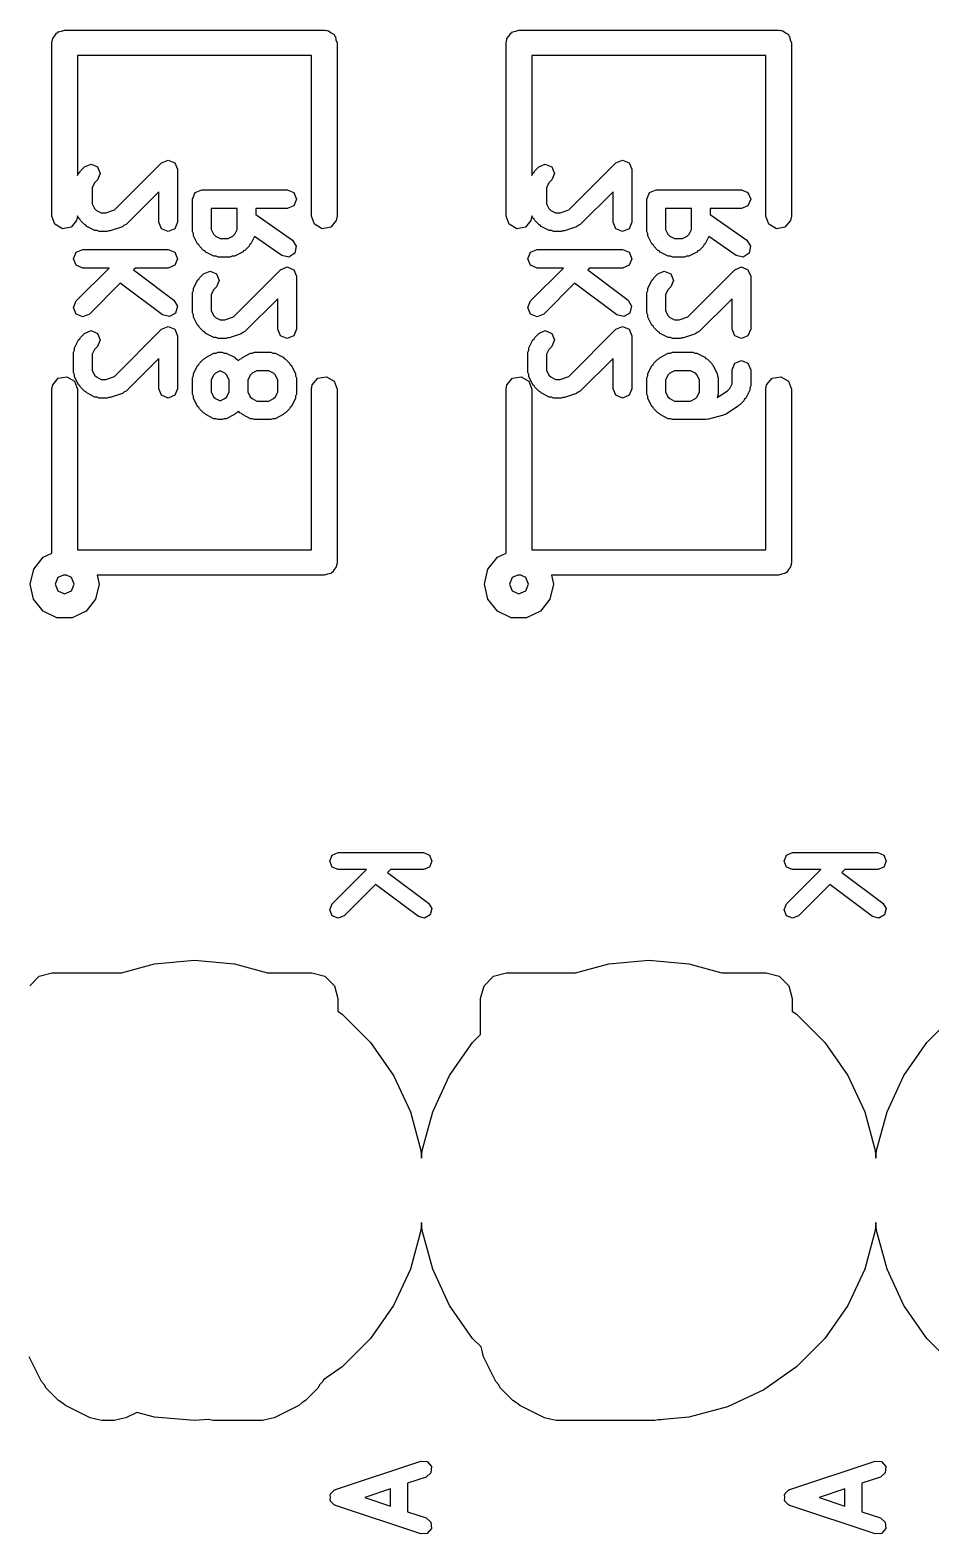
# Model space of a CAD drawing. Extents: x 0.17 to 3, y 0.09 to 2.28.
# Drawn here: x 1.742 to 1.9502, y 0.0957 to 0.443 of the extents above; entities that cross this region are included whole.
import ezdxf

# ---------------------------------------------------------------- set-up
doc = ezdxf.new("R2010")
doc.units = 0
doc.header["$MEASUREMENT"] = 0
doc.layers.add('BLACK', color=7, linetype='CONTINUOUS')

msp = doc.modelspace()

# ---------------------------------------------------------------- linework, layer by layer
at = {"layer": 'BLACK', "linetype": 'CONTINUOUS'}
for p, q in [((1.74723, 0.44101), (1.74772, 0.441598)), ((1.74772, 0.441598), (1.7481, 0.442262)), ((1.7481, 0.442262), (1.74835, 0.442353)), ((1.74835, 0.442353), (1.74852, 0.442557)), ((1.74852, 0.442557), (1.74928, 0.44269)), ((1.74928, 0.44269), (1.75, 0.442953)), ((1.75, 0.442953), (1.81, 0.442953)), ((1.81, 0.442953), (1.81038, 0.442885)), ((1.81038, 0.442885), (1.81051, 0.442908)), ((1.81051, 0.442908), (1.81063, 0.442842)), ((1.81063, 0.442842), (1.81101, 0.442775)), ((1.81101, 0.442775), (1.8116, 0.442282)), ((1.8116, 0.442282), (1.81226, 0.441898)), ((1.81226, 0.441898), (1.81235, 0.441648)), ((1.81235, 0.441648), (1.81256, 0.441476)), ((1.81256, 0.441476), (1.81269, 0.440721)), ((1.85223, 0.44101), (1.85272, 0.441598)), ((1.85272, 0.441598), (1.8531, 0.442262)), ((1.8531, 0.442262), (1.85335, 0.442353)), ((1.85335, 0.442353), (1.85352, 0.442557)), ((1.85352, 0.442557), (1.85428, 0.44269)), ((1.85428, 0.44269), (1.855, 0.442953)), ((1.855, 0.442953), (1.915, 0.442953)), ((1.915, 0.442953), (1.91538, 0.442885)), ((1.91538, 0.442885), (1.91551, 0.442908)), ((1.91551, 0.442908), (1.91563, 0.442842)), ((1.91563, 0.442842), (1.91601, 0.442775)), ((1.91601, 0.442775), (1.9166, 0.442282)), ((1.9166, 0.442282), (1.91726, 0.441898)), ((1.91726, 0.441898), (1.91735, 0.441648)), ((1.91735, 0.441648), (1.91756, 0.441476)), ((1.91756, 0.441476), (1.91769, 0.440721)), ((1.74705, 0.44), (1.74711, 0.440384)), ((1.74705, 0.4), (1.74705, 0.44)), ((1.74709, 0.440513), (1.74716, 0.440626)), ((1.74711, 0.440384), (1.74709, 0.440513)), ((1.74716, 0.440626), (1.74723, 0.44101)), ((1.81269, 0.440721), (1.81295, 0.44)), ((1.81295, 0.44), (1.81295, 0.4)), ((1.85205, 0.44), (1.85211, 0.440384)), ((1.85205, 0.4), (1.85205, 0.44)), ((1.85209, 0.440513), (1.85216, 0.440626)), ((1.85211, 0.440384), (1.85209, 0.440513)), ((1.85216, 0.440626), (1.85223, 0.44101)), ((1.91769, 0.440721), (1.91795, 0.44)), ((1.91795, 0.44), (1.91795, 0.4)), ((1.80705, 0.437047), (1.75295, 0.437047)), ((1.75295, 0.437047), (1.75295, 0.409335)), ((1.80705, 0.4), (1.80705, 0.437047)), ((1.91205, 0.437047), (1.85795, 0.437047)), ((1.85795, 0.437047), (1.85795, 0.409335)), ((1.91205, 0.4), (1.91205, 0.437047)), ((1.75295, 0.409335), (1.75323, 0.409883)), ((1.75323, 0.409883), (1.75349, 0.410115)), ((1.75349, 0.410115), (1.75363, 0.410442)), ((1.75363, 0.410442), (1.75457, 0.41138)), ((1.75457, 0.41138), (1.75609, 0.412009)), ((1.75609, 0.412009), (1.75761, 0.41138)), ((1.75761, 0.41138), (1.75824, 0.409859)), ((1.75824, 0.409859), (1.75761, 0.408339)), ((1.76149, 0.40142), (1.77239, 0.412318)), ((1.77239, 0.412318), (1.77391, 0.412948)), ((1.77391, 0.412948), (1.77543, 0.412318)), ((1.77543, 0.412318), (1.77606, 0.410798)), ((1.77606, 0.410798), (1.77606, 0.398602)), ((1.85795, 0.409335), (1.85823, 0.409883)), ((1.85823, 0.409883), (1.85849, 0.410115)), ((1.85849, 0.410115), (1.85863, 0.410442)), ((1.85863, 0.410442), (1.85957, 0.41138)), ((1.85957, 0.41138), (1.86109, 0.412009)), ((1.86109, 0.412009), (1.86261, 0.41138)), ((1.86261, 0.41138), (1.86324, 0.409859)), ((1.86324, 0.409859), (1.86261, 0.408339)), ((1.86649, 0.40142), (1.87739, 0.412318)), ((1.87739, 0.412318), (1.87891, 0.412948)), ((1.87891, 0.412948), (1.88043, 0.412318)), ((1.88043, 0.412318), (1.88106, 0.410798)), ((1.88106, 0.410798), (1.88106, 0.398602)), ((1.75692, 0.407648), (1.75636, 0.406538)), ((1.75636, 0.406538), (1.75636, 0.402862)), ((1.75761, 0.408339), (1.75692, 0.407648)), ((1.86192, 0.407648), (1.86136, 0.406538)), ((1.86136, 0.406538), (1.86136, 0.402862)), ((1.86261, 0.408339), (1.86192, 0.407648)), ((1.75636, 0.402862), (1.75692, 0.401752)), ((1.77176, 0.405607), (1.76418, 0.39802)), ((1.77176, 0.398602), (1.77176, 0.405607)), ((1.77956, 0.403921), (1.78019, 0.405442)), ((1.77956, 0.396417), (1.77956, 0.403921)), ((1.78019, 0.405442), (1.78171, 0.406071)), ((1.78171, 0.406071), (1.80141, 0.406071)), ((1.80141, 0.406071), (1.80293, 0.405442)), ((1.80293, 0.405442), (1.80356, 0.403921)), ((1.80356, 0.403921), (1.80293, 0.402401)), ((1.86136, 0.402862), (1.86192, 0.401752)), ((1.87676, 0.405607), (1.86918, 0.39802)), ((1.87676, 0.398602), (1.87676, 0.405607)), ((1.88456, 0.403921), (1.88519, 0.405442)), ((1.88456, 0.396417), (1.88456, 0.403921)), ((1.88519, 0.405442), (1.88671, 0.406071)), ((1.88671, 0.406071), (1.90641, 0.406071)), ((1.90641, 0.406071), (1.90793, 0.405442)), ((1.90793, 0.405442), (1.90856, 0.403921)), ((1.90856, 0.403921), (1.90793, 0.402401)), ((1.74774, 0.398102), (1.74705, 0.4)), ((1.75295, 0.4), (1.75277, 0.39899)), ((1.75323, 0.399517), (1.75295, 0.400065)), ((1.75295, 0.400065), (1.75295, 0.4)), ((1.75349, 0.399285), (1.75323, 0.399517)), ((1.75692, 0.401752), (1.75736, 0.401307)), ((1.75736, 0.401307), (1.75847, 0.400752)), ((1.75847, 0.400752), (1.75949, 0.400752)), ((1.75949, 0.400752), (1.76149, 0.40142)), ((1.78386, 0.401771), (1.78386, 0.396924)), ((1.78988, 0.401771), (1.78386, 0.401771)), ((1.78988, 0.396924), (1.78988, 0.401771)), ((1.80141, 0.401771), (1.79418, 0.401771)), ((1.79418, 0.401771), (1.79418, 0.40035)), ((1.79418, 0.40035), (1.80264, 0.394426)), ((1.80293, 0.402401), (1.80141, 0.401771)), ((1.80774, 0.398102), (1.80705, 0.4)), ((1.81295, 0.4), (1.81277, 0.39899)), ((1.85274, 0.398102), (1.85205, 0.4)), ((1.85795, 0.4), (1.85777, 0.39899)), ((1.85823, 0.399517), (1.85795, 0.400065)), ((1.85795, 0.400065), (1.85795, 0.4)), ((1.85849, 0.399285), (1.85823, 0.399517)), ((1.86192, 0.401752), (1.86236, 0.401307)), ((1.86236, 0.401307), (1.86347, 0.400752)), ((1.86347, 0.400752), (1.86449, 0.400752)), ((1.86449, 0.400752), (1.86649, 0.40142)), ((1.88886, 0.401771), (1.88886, 0.396924)), ((1.89488, 0.401771), (1.88886, 0.401771)), ((1.89488, 0.396924), (1.89488, 0.401771)), ((1.90641, 0.401771), (1.89918, 0.401771)), ((1.89918, 0.401771), (1.89918, 0.40035)), ((1.89918, 0.40035), (1.90764, 0.394426)), ((1.90793, 0.402401), (1.90641, 0.401771)), ((1.91274, 0.398102), (1.91205, 0.4)), ((1.91795, 0.4), (1.91777, 0.39899)), ((1.74949, 0.397092), (1.74774, 0.398102)), ((1.75148, 0.397443), (1.74949, 0.397092)), ((1.75277, 0.39899), (1.75148, 0.397443)), ((1.75363, 0.398958), (1.75349, 0.399285)), ((1.75457, 0.39802), (1.75363, 0.398958)), ((1.75489, 0.397885), (1.75457, 0.39802)), ((1.75513, 0.397617), (1.75489, 0.397885)), ((1.757, 0.396679), (1.75513, 0.397617)), ((1.7575, 0.396644), (1.757, 0.396679)), ((1.75796, 0.396452), (1.7575, 0.396644)), ((1.75984, 0.396452), (1.75796, 0.396452)), ((1.76017, 0.396588), (1.75984, 0.396452)), ((1.76052, 0.396563), (1.76017, 0.396588)), ((1.76333, 0.397501), (1.76052, 0.396563)), ((1.76371, 0.397829), (1.76333, 0.397501)), ((1.76418, 0.39802), (1.76371, 0.397829)), ((1.77239, 0.397082), (1.77176, 0.398602)), ((1.77391, 0.396452), (1.77239, 0.397082)), ((1.77543, 0.397082), (1.77391, 0.396452)), ((1.77606, 0.398602), (1.77543, 0.397082)), ((1.77975, 0.395954), (1.77956, 0.396417)), ((1.77979, 0.395455), (1.77975, 0.395954)), ((1.78386, 0.396924), (1.78442, 0.395814)), ((1.78933, 0.395814), (1.78988, 0.396924)), ((1.80949, 0.397092), (1.80774, 0.398102)), ((1.81148, 0.397443), (1.80949, 0.397092)), ((1.81277, 0.39899), (1.81148, 0.397443)), ((1.85449, 0.397092), (1.85274, 0.398102)), ((1.85648, 0.397443), (1.85449, 0.397092)), ((1.85777, 0.39899), (1.85648, 0.397443)), ((1.85863, 0.398958), (1.85849, 0.399285)), ((1.85957, 0.39802), (1.85863, 0.398958)), ((1.85989, 0.397885), (1.85957, 0.39802)), ((1.86013, 0.397617), (1.85989, 0.397885)), ((1.862, 0.396679), (1.86013, 0.397617)), ((1.8625, 0.396644), (1.862, 0.396679)), ((1.86296, 0.396452), (1.8625, 0.396644)), ((1.86484, 0.396452), (1.86296, 0.396452)), ((1.86517, 0.396588), (1.86484, 0.396452)), ((1.86552, 0.396563), (1.86517, 0.396588)), ((1.86833, 0.397501), (1.86552, 0.396563)), ((1.86871, 0.397829), (1.86833, 0.397501)), ((1.86918, 0.39802), (1.86871, 0.397829)), ((1.87739, 0.397082), (1.87676, 0.398602)), ((1.87891, 0.396452), (1.87739, 0.397082)), ((1.88043, 0.397082), (1.87891, 0.396452)), ((1.88106, 0.398602), (1.88043, 0.397082)), ((1.88475, 0.395954), (1.88456, 0.396417)), ((1.88479, 0.395455), (1.88475, 0.395954)), ((1.88886, 0.396924), (1.88942, 0.395814)), ((1.89433, 0.395814), (1.89488, 0.396924)), ((1.91449, 0.397092), (1.91274, 0.398102)), ((1.91648, 0.397443), (1.91449, 0.397092)), ((1.91777, 0.39899), (1.91648, 0.397443)), ((1.78073, 0.393579), (1.77979, 0.395455)), ((1.78099, 0.393347), (1.78073, 0.393579)), ((1.78113, 0.39302), (1.78099, 0.393347)), ((1.78207, 0.392082), (1.78113, 0.39302)), ((1.78442, 0.395814), (1.78486, 0.395369)), ((1.78486, 0.395369), (1.78597, 0.394814)), ((1.78597, 0.394814), (1.78777, 0.394814)), ((1.78777, 0.394814), (1.78888, 0.395369)), ((1.78888, 0.395369), (1.78933, 0.395814)), ((1.79261, 0.39302), (1.79167, 0.392082)), ((1.79275, 0.393347), (1.79261, 0.39302)), ((1.79302, 0.393579), (1.79275, 0.393347)), ((1.79388, 0.395311), (1.79302, 0.393579)), ((1.80018, 0.390903), (1.79388, 0.395311)), ((1.80264, 0.394426), (1.80353, 0.393038)), ((1.80353, 0.393038), (1.80317, 0.391431)), ((1.88573, 0.393579), (1.88479, 0.395455)), ((1.88599, 0.393347), (1.88573, 0.393579)), ((1.88613, 0.39302), (1.88599, 0.393347)), ((1.88707, 0.392082), (1.88613, 0.39302)), ((1.88942, 0.395814), (1.88986, 0.395369)), ((1.88986, 0.395369), (1.89097, 0.394814)), ((1.89097, 0.394814), (1.89277, 0.394814)), ((1.89277, 0.394814), (1.89388, 0.395369)), ((1.89388, 0.395369), (1.89433, 0.395814)), ((1.89761, 0.39302), (1.89667, 0.392082)), ((1.89775, 0.393347), (1.89761, 0.39302)), ((1.89802, 0.393579), (1.89775, 0.393347)), ((1.89888, 0.395311), (1.89802, 0.393579)), ((1.90518, 0.390903), (1.89888, 0.395311)), ((1.90764, 0.394426), (1.90853, 0.393038)), ((1.90853, 0.393038), (1.90817, 0.391431)), ((1.75206, 0.390159), (1.75269, 0.39168)), ((1.75269, 0.388639), (1.75206, 0.390159)), ((1.75269, 0.39168), (1.75421, 0.392309)), ((1.75421, 0.392309), (1.77391, 0.392309)), ((1.77391, 0.392309), (1.77543, 0.39168)), ((1.77543, 0.39168), (1.77606, 0.390159)), ((1.77606, 0.390159), (1.77543, 0.388639)), ((1.78239, 0.391947), (1.78207, 0.392082)), ((1.78263, 0.391679), (1.78239, 0.391947)), ((1.7845, 0.390741), (1.78263, 0.391679)), ((1.785, 0.390706), (1.7845, 0.390741)), ((1.78546, 0.390514), (1.785, 0.390706)), ((1.78828, 0.390514), (1.78546, 0.390514)), ((1.78874, 0.390706), (1.78828, 0.390514)), ((1.78924, 0.390741), (1.78874, 0.390706)), ((1.79112, 0.391679), (1.78924, 0.390741)), ((1.79135, 0.391947), (1.79112, 0.391679)), ((1.79167, 0.392082), (1.79135, 0.391947)), ((1.80179, 0.390547), (1.80018, 0.390903)), ((1.80317, 0.391431), (1.80179, 0.390547)), ((1.85706, 0.390159), (1.85769, 0.39168)), ((1.85769, 0.388639), (1.85706, 0.390159)), ((1.85769, 0.39168), (1.85921, 0.392309)), ((1.85921, 0.392309), (1.87891, 0.392309)), ((1.87891, 0.392309), (1.88043, 0.39168)), ((1.88043, 0.39168), (1.88106, 0.390159)), ((1.88106, 0.390159), (1.88043, 0.388639)), ((1.88739, 0.391947), (1.88707, 0.392082)), ((1.88763, 0.391679), (1.88739, 0.391947)), ((1.8895, 0.390741), (1.88763, 0.391679)), ((1.89, 0.390706), (1.8895, 0.390741)), ((1.89046, 0.390514), (1.89, 0.390706)), ((1.89328, 0.390514), (1.89046, 0.390514)), ((1.89374, 0.390706), (1.89328, 0.390514)), ((1.89424, 0.390741), (1.89374, 0.390706)), ((1.89612, 0.391679), (1.89424, 0.390741)), ((1.89635, 0.391947), (1.89612, 0.391679)), ((1.89667, 0.392082), (1.89635, 0.391947)), ((1.90679, 0.390547), (1.90518, 0.390903)), ((1.90817, 0.391431), (1.90679, 0.390547)), ((1.75421, 0.388009), (1.75269, 0.388639)), ((1.75269, 0.380423), (1.76028, 0.388009)), ((1.76028, 0.388009), (1.75421, 0.388009)), ((1.76636, 0.388009), (1.76593, 0.387578)), ((1.76593, 0.387578), (1.7752, 0.380622)), ((1.77391, 0.388009), (1.76636, 0.388009)), ((1.77543, 0.388639), (1.77391, 0.388009)), ((1.78099, 0.385415), (1.78113, 0.385742)), ((1.78113, 0.385742), (1.78207, 0.38668)), ((1.78207, 0.38668), (1.78359, 0.387309)), ((1.78359, 0.387309), (1.78511, 0.38668)), ((1.78511, 0.38668), (1.78574, 0.385159)), ((1.78899, 0.37672), (1.79989, 0.387618)), ((1.79989, 0.387618), (1.80141, 0.388248)), ((1.80141, 0.388248), (1.80293, 0.387618)), ((1.80293, 0.387618), (1.80356, 0.386098)), ((1.80356, 0.386098), (1.80356, 0.373902)), ((1.85921, 0.388009), (1.85769, 0.388639)), ((1.85769, 0.380423), (1.86528, 0.388009)), ((1.86528, 0.388009), (1.85921, 0.388009)), ((1.87136, 0.388009), (1.87093, 0.387578)), ((1.87093, 0.387578), (1.8802, 0.380622)), ((1.87891, 0.388009), (1.87136, 0.388009)), ((1.88043, 0.388639), (1.87891, 0.388009)), ((1.88599, 0.385415), (1.88613, 0.385742)), ((1.88613, 0.385742), (1.88707, 0.38668)), ((1.88707, 0.38668), (1.88859, 0.387309)), ((1.88859, 0.387309), (1.89011, 0.38668)), ((1.89011, 0.38668), (1.89074, 0.385159)), ((1.89399, 0.37672), (1.90489, 0.387618)), ((1.90489, 0.387618), (1.90641, 0.388248)), ((1.90641, 0.388248), (1.90793, 0.387618)), ((1.90793, 0.387618), (1.90856, 0.386098)), ((1.90856, 0.386098), (1.90856, 0.373902)), ((1.76286, 0.384506), (1.75573, 0.377382)), ((1.77262, 0.377182), (1.76286, 0.384506)), ((1.77956, 0.382345), (1.77975, 0.382808)), ((1.77956, 0.377655), (1.77956, 0.382345)), ((1.77975, 0.382808), (1.77979, 0.383307)), ((1.77979, 0.383307), (1.78073, 0.385183)), ((1.78073, 0.385183), (1.78099, 0.385415)), ((1.78442, 0.382948), (1.78386, 0.381838)), ((1.78511, 0.383639), (1.78442, 0.382948)), ((1.78574, 0.385159), (1.78511, 0.383639)), ((1.86786, 0.384506), (1.86073, 0.377382)), ((1.87762, 0.377182), (1.86786, 0.384506)), ((1.88456, 0.382345), (1.88475, 0.382808)), ((1.88456, 0.377655), (1.88456, 0.382345)), ((1.88475, 0.382808), (1.88479, 0.383307)), ((1.88479, 0.383307), (1.88573, 0.385183)), ((1.88573, 0.385183), (1.88599, 0.385415)), ((1.88942, 0.382948), (1.88886, 0.381838)), ((1.89011, 0.383639), (1.88942, 0.382948)), ((1.89074, 0.385159), (1.89011, 0.383639)), ((1.75206, 0.378902), (1.75269, 0.380423)), ((1.75269, 0.377382), (1.75206, 0.378902)), ((1.7752, 0.380622), (1.77604, 0.379206)), ((1.77604, 0.379206), (1.77563, 0.377612)), ((1.78386, 0.381838), (1.78386, 0.378162)), ((1.79926, 0.380907), (1.79167, 0.37332)), ((1.79926, 0.373902), (1.79926, 0.380907)), ((1.85706, 0.378902), (1.85769, 0.380423)), ((1.85769, 0.377382), (1.85706, 0.378902)), ((1.8802, 0.380622), (1.88104, 0.379206)), ((1.88104, 0.379206), (1.88063, 0.377612)), ((1.88886, 0.381838), (1.88886, 0.378162)), ((1.90426, 0.380907), (1.89667, 0.37332)), ((1.90426, 0.373902), (1.90426, 0.380907)), ((1.75421, 0.376752), (1.75269, 0.377382)), ((1.75573, 0.377382), (1.75421, 0.376752)), ((1.77422, 0.376774), (1.77262, 0.377182)), ((1.77563, 0.377612), (1.77422, 0.376774)), ((1.77975, 0.377192), (1.77956, 0.377655)), ((1.77979, 0.376693), (1.77975, 0.377192)), ((1.78073, 0.374817), (1.77979, 0.376693)), ((1.78386, 0.378162), (1.78442, 0.377052)), ((1.78442, 0.377052), (1.78486, 0.376607)), ((1.78486, 0.376607), (1.78597, 0.376052)), ((1.78597, 0.376052), (1.78699, 0.376052)), ((1.78699, 0.376052), (1.78899, 0.37672)), ((1.85921, 0.376752), (1.85769, 0.377382)), ((1.86073, 0.377382), (1.85921, 0.376752)), ((1.87922, 0.376774), (1.87762, 0.377182)), ((1.88063, 0.377612), (1.87922, 0.376774)), ((1.88475, 0.377192), (1.88456, 0.377655)), ((1.88479, 0.376693), (1.88475, 0.377192)), ((1.88573, 0.374817), (1.88479, 0.376693)), ((1.88886, 0.378162), (1.88942, 0.377052)), ((1.88942, 0.377052), (1.88986, 0.376607)), ((1.88986, 0.376607), (1.89097, 0.376052)), ((1.89097, 0.376052), (1.89199, 0.376052)), ((1.89199, 0.376052), (1.89399, 0.37672)), ((1.75323, 0.371421), (1.75349, 0.371653)), ((1.75349, 0.371653), (1.75363, 0.37198)), ((1.75363, 0.37198), (1.75457, 0.372918)), ((1.75457, 0.372918), (1.75609, 0.373548)), ((1.75609, 0.373548), (1.75761, 0.372918)), ((1.75761, 0.372918), (1.75824, 0.371398)), ((1.76149, 0.362958), (1.77239, 0.373856)), ((1.77239, 0.373856), (1.77391, 0.374486)), ((1.77391, 0.374486), (1.77543, 0.373856)), ((1.77543, 0.373856), (1.77606, 0.372336)), ((1.77606, 0.372336), (1.77606, 0.36014)), ((1.78099, 0.374585), (1.78073, 0.374817)), ((1.78113, 0.374258), (1.78099, 0.374585)), ((1.78207, 0.37332), (1.78113, 0.374258)), ((1.78239, 0.373185), (1.78207, 0.37332)), ((1.78263, 0.372917), (1.78239, 0.373185)), ((1.7845, 0.371979), (1.78263, 0.372917)), ((1.785, 0.371944), (1.7845, 0.371979)), ((1.78546, 0.371752), (1.785, 0.371944)), ((1.78734, 0.371752), (1.78546, 0.371752)), ((1.78767, 0.371888), (1.78734, 0.371752)), ((1.78802, 0.371863), (1.78767, 0.371888)), ((1.79083, 0.372801), (1.78802, 0.371863)), ((1.79121, 0.373129), (1.79083, 0.372801)), ((1.79167, 0.37332), (1.79121, 0.373129)), ((1.79989, 0.372382), (1.79926, 0.373902)), ((1.80141, 0.371752), (1.79989, 0.372382)), ((1.80293, 0.372382), (1.80141, 0.371752)), ((1.80356, 0.373902), (1.80293, 0.372382)), ((1.85823, 0.371421), (1.85849, 0.371653)), ((1.85849, 0.371653), (1.85863, 0.37198)), ((1.85863, 0.37198), (1.85957, 0.372918)), ((1.85957, 0.372918), (1.86109, 0.373548)), ((1.86109, 0.373548), (1.86261, 0.372918)), ((1.86261, 0.372918), (1.86324, 0.371398)), ((1.86649, 0.362958), (1.87739, 0.373856)), ((1.87739, 0.373856), (1.87891, 0.374486)), ((1.87891, 0.374486), (1.88043, 0.373856)), ((1.88043, 0.373856), (1.88106, 0.372336)), ((1.88106, 0.372336), (1.88106, 0.36014)), ((1.88599, 0.374585), (1.88573, 0.374817)), ((1.88613, 0.374258), (1.88599, 0.374585)), ((1.88707, 0.37332), (1.88613, 0.374258)), ((1.88739, 0.373185), (1.88707, 0.37332)), ((1.88763, 0.372917), (1.88739, 0.373185)), ((1.8895, 0.371979), (1.88763, 0.372917)), ((1.89, 0.371944), (1.8895, 0.371979)), ((1.89046, 0.371752), (1.89, 0.371944)), ((1.89234, 0.371752), (1.89046, 0.371752)), ((1.89267, 0.371888), (1.89234, 0.371752)), ((1.89302, 0.371863), (1.89267, 0.371888)), ((1.89583, 0.372801), (1.89302, 0.371863)), ((1.89621, 0.373129), (1.89583, 0.372801)), ((1.89667, 0.37332), (1.89621, 0.373129)), ((1.90489, 0.372382), (1.90426, 0.373902)), ((1.90641, 0.371752), (1.90489, 0.372382)), ((1.90793, 0.372382), (1.90641, 0.371752)), ((1.90856, 0.373902), (1.90793, 0.372382)), ((1.75206, 0.368583), (1.75225, 0.369046)), ((1.75206, 0.363893), (1.75206, 0.368583)), ((1.75225, 0.369046), (1.75229, 0.369545)), ((1.75229, 0.369545), (1.75323, 0.371421)), ((1.75692, 0.369186), (1.75636, 0.368076)), ((1.75761, 0.369877), (1.75692, 0.369186)), ((1.75824, 0.371398), (1.75761, 0.369877)), ((1.78263, 0.367382), (1.7845, 0.368321)), ((1.7845, 0.368321), (1.785, 0.368356)), ((1.785, 0.368356), (1.78546, 0.368548)), ((1.78546, 0.368548), (1.7864, 0.368548)), ((1.7864, 0.368548), (1.78686, 0.368356)), ((1.78686, 0.368356), (1.78736, 0.368321)), ((1.78736, 0.368321), (1.78924, 0.367383)), ((1.79107, 0.367382), (1.79295, 0.368321)), ((1.79295, 0.368321), (1.79344, 0.368356)), ((1.79344, 0.368356), (1.79391, 0.368548)), ((1.79391, 0.368548), (1.79766, 0.368548)), ((1.79766, 0.368548), (1.79812, 0.368356)), ((1.79812, 0.368356), (1.79862, 0.368321)), ((1.79862, 0.368321), (1.8005, 0.367383)), ((1.85706, 0.368583), (1.85725, 0.369046)), ((1.85706, 0.363893), (1.85706, 0.368583)), ((1.85725, 0.369046), (1.85729, 0.369545)), ((1.85729, 0.369545), (1.85823, 0.371421)), ((1.86192, 0.369186), (1.86136, 0.368076)), ((1.86261, 0.369877), (1.86192, 0.369186)), ((1.86324, 0.371398), (1.86261, 0.369877)), ((1.88763, 0.367382), (1.8895, 0.368321)), ((1.8895, 0.368321), (1.89, 0.368356)), ((1.89, 0.368356), (1.89046, 0.368548)), ((1.89046, 0.368548), (1.89515, 0.368548)), ((1.89515, 0.368548), (1.89562, 0.368356)), ((1.89562, 0.368356), (1.89612, 0.368321)), ((1.89612, 0.368321), (1.89799, 0.367383)), ((1.75636, 0.368076), (1.75636, 0.3644)), ((1.77176, 0.367145), (1.76418, 0.359558)), ((1.77176, 0.36014), (1.77176, 0.367145)), ((1.77979, 0.363607), (1.78073, 0.365483)), ((1.78073, 0.365483), (1.78099, 0.365715)), ((1.78099, 0.365715), (1.78113, 0.366042)), ((1.78113, 0.366042), (1.78207, 0.36698)), ((1.78207, 0.36698), (1.78239, 0.367115)), ((1.78239, 0.367115), (1.78263, 0.367382)), ((1.78924, 0.367383), (1.78947, 0.367115)), ((1.78947, 0.367115), (1.7898, 0.36698)), ((1.7898, 0.36698), (1.79015, 0.366624)), ((1.79015, 0.366624), (1.79051, 0.36698)), ((1.79051, 0.36698), (1.79084, 0.367115)), ((1.79084, 0.367115), (1.79107, 0.367382)), ((1.8005, 0.367383), (1.80073, 0.367115)), ((1.80073, 0.367115), (1.80106, 0.36698)), ((1.80106, 0.36698), (1.80199, 0.366042)), ((1.80199, 0.366042), (1.80213, 0.365715)), ((1.80213, 0.365715), (1.8024, 0.365483)), ((1.8024, 0.365483), (1.80333, 0.363607)), ((1.86136, 0.368076), (1.86136, 0.3644)), ((1.87676, 0.367145), (1.86918, 0.359558)), ((1.87676, 0.36014), (1.87676, 0.367145)), ((1.88479, 0.363607), (1.88573, 0.365483)), ((1.88573, 0.365483), (1.88599, 0.365715)), ((1.88599, 0.365715), (1.88613, 0.366042)), ((1.88613, 0.366042), (1.88707, 0.36698)), ((1.88707, 0.36698), (1.88739, 0.367115)), ((1.88739, 0.367115), (1.88763, 0.367382)), ((1.89799, 0.367383), (1.89822, 0.367115)), ((1.89822, 0.367115), (1.89855, 0.36698)), ((1.89855, 0.36698), (1.89949, 0.366042)), ((1.89949, 0.366042), (1.89962, 0.365715)), ((1.89962, 0.365715), (1.89989, 0.365483)), ((1.89989, 0.365483), (1.90083, 0.363607)), ((1.90426, 0.364521), (1.90489, 0.366042)), ((1.90489, 0.366042), (1.90641, 0.366671)), ((1.90641, 0.366671), (1.90793, 0.366042)), ((1.90793, 0.366042), (1.90856, 0.364521)), ((1.74723, 0.36101), (1.74852, 0.362557)), ((1.74852, 0.362557), (1.75051, 0.362908)), ((1.75051, 0.362908), (1.75226, 0.361898)), ((1.75225, 0.36343), (1.75206, 0.363893)), ((1.75229, 0.362931), (1.75225, 0.36343)), ((1.75226, 0.361898), (1.75295, 0.36)), ((1.75323, 0.361055), (1.75229, 0.362931)), ((1.75636, 0.3644), (1.75692, 0.36329)), ((1.75692, 0.36329), (1.75736, 0.362846)), ((1.75736, 0.362846), (1.75847, 0.36229)), ((1.75847, 0.36229), (1.75949, 0.36229)), ((1.75949, 0.36229), (1.76149, 0.362958)), ((1.77956, 0.362645), (1.77975, 0.363108)), ((1.77956, 0.358893), (1.77956, 0.362645)), ((1.77975, 0.363108), (1.77979, 0.363607)), ((1.78442, 0.363248), (1.78386, 0.362138)), ((1.78386, 0.362138), (1.78386, 0.3594)), ((1.78486, 0.363693), (1.78442, 0.363248)), ((1.78593, 0.364228), (1.78486, 0.363693)), ((1.787, 0.363693), (1.78593, 0.364228)), ((1.78745, 0.363248), (1.787, 0.363693)), ((1.788, 0.362138), (1.78745, 0.363248)), ((1.788, 0.3594), (1.788, 0.362138)), ((1.79286, 0.363248), (1.7923, 0.362138)), ((1.7923, 0.362138), (1.7923, 0.3594)), ((1.7933, 0.363693), (1.79286, 0.363248)), ((1.79441, 0.364248), (1.7933, 0.363693)), ((1.79715, 0.364248), (1.79441, 0.364248)), ((1.79826, 0.363692), (1.79715, 0.364248)), ((1.79871, 0.363248), (1.79826, 0.363692)), ((1.79926, 0.362138), (1.79871, 0.363248)), ((1.79926, 0.3594), (1.79926, 0.362138)), ((1.80333, 0.363607), (1.80337, 0.363108)), ((1.80337, 0.363108), (1.80356, 0.362645)), ((1.80356, 0.362645), (1.80356, 0.358893)), ((1.80723, 0.36101), (1.80852, 0.362557)), ((1.80852, 0.362557), (1.81051, 0.362908)), ((1.81051, 0.362908), (1.81226, 0.361898)), ((1.81226, 0.361898), (1.81295, 0.36)), ((1.85223, 0.36101), (1.85352, 0.362557)), ((1.85352, 0.362557), (1.85551, 0.362908)), ((1.85551, 0.362908), (1.85726, 0.361898)), ((1.85725, 0.36343), (1.85706, 0.363893)), ((1.85729, 0.362931), (1.85725, 0.36343)), ((1.85726, 0.361898), (1.85795, 0.36)), ((1.85823, 0.361055), (1.85729, 0.362931)), ((1.86136, 0.3644), (1.86192, 0.36329)), ((1.86192, 0.36329), (1.86236, 0.362846)), ((1.86236, 0.362846), (1.86347, 0.36229)), ((1.86347, 0.36229), (1.86449, 0.36229)), ((1.86449, 0.36229), (1.86649, 0.362958)), ((1.88456, 0.362645), (1.88475, 0.363108)), ((1.88456, 0.358893), (1.88456, 0.362645)), ((1.88475, 0.363108), (1.88479, 0.363607)), ((1.88942, 0.363248), (1.88886, 0.362138)), ((1.88886, 0.362138), (1.88886, 0.3594)), ((1.88986, 0.363693), (1.88942, 0.363248)), ((1.89097, 0.364248), (1.88986, 0.363693)), ((1.89465, 0.364248), (1.89097, 0.364248)), ((1.89576, 0.363692), (1.89465, 0.364248)), ((1.8962, 0.363248), (1.89576, 0.363692)), ((1.89676, 0.362138), (1.8962, 0.363248)), ((1.89676, 0.3594), (1.89676, 0.362138)), ((1.90083, 0.363607), (1.90087, 0.363108)), ((1.90087, 0.363108), (1.90106, 0.362645)), ((1.90106, 0.362645), (1.90106, 0.358893)), ((1.90371, 0.360166), (1.90426, 0.361277)), ((1.90426, 0.361277), (1.90426, 0.364521)), ((1.90856, 0.364521), (1.90856, 0.360769)), ((1.91223, 0.36101), (1.91352, 0.362557)), ((1.91352, 0.362557), (1.91551, 0.362908)), ((1.91551, 0.362908), (1.91726, 0.361898)), ((1.91726, 0.361898), (1.91795, 0.36)), ((1.74705, 0.36), (1.74723, 0.36101)), ((1.74705, 0.322183), (1.74705, 0.36)), ((1.75295, 0.36), (1.75295, 0.322953)), ((1.75349, 0.360823), (1.75323, 0.361055)), ((1.75363, 0.360496), (1.75349, 0.360823)), ((1.75457, 0.359558), (1.75363, 0.360496)), ((1.75489, 0.359423), (1.75457, 0.359558)), ((1.75513, 0.359156), (1.75489, 0.359423)), ((1.757, 0.358217), (1.75513, 0.359156)), ((1.7575, 0.358182), (1.757, 0.358217)), ((1.75796, 0.35799), (1.7575, 0.358182)), ((1.75984, 0.35799), (1.75796, 0.35799)), ((1.76017, 0.358126), (1.75984, 0.35799)), ((1.76052, 0.358101), (1.76017, 0.358126)), ((1.76333, 0.359039), (1.76052, 0.358101)), ((1.76371, 0.359367), (1.76333, 0.359039)), ((1.76418, 0.359558), (1.76371, 0.359367)), ((1.77239, 0.35862), (1.77176, 0.36014)), ((1.77391, 0.35799), (1.77239, 0.35862)), ((1.77543, 0.35862), (1.77391, 0.35799)), ((1.77606, 0.36014), (1.77543, 0.35862)), ((1.77975, 0.35843), (1.77956, 0.358893)), ((1.77979, 0.357931), (1.77975, 0.35843)), ((1.78073, 0.356055), (1.77979, 0.357931)), ((1.78386, 0.3594), (1.78442, 0.35829)), ((1.78442, 0.35829), (1.78486, 0.357846)), ((1.78486, 0.357846), (1.78593, 0.35731)), ((1.78593, 0.35731), (1.787, 0.357846)), ((1.787, 0.357846), (1.78745, 0.35829)), ((1.78745, 0.35829), (1.788, 0.3594)), ((1.7923, 0.3594), (1.79286, 0.35829)), ((1.79286, 0.35829), (1.7933, 0.357846)), ((1.7933, 0.357846), (1.79441, 0.35729)), ((1.79715, 0.35729), (1.79826, 0.357846)), ((1.79826, 0.357846), (1.79871, 0.35829)), ((1.79871, 0.35829), (1.79926, 0.3594)), ((1.80333, 0.357931), (1.8024, 0.356055)), ((1.80337, 0.35843), (1.80333, 0.357931)), ((1.80356, 0.358893), (1.80337, 0.35843)), ((1.80705, 0.36), (1.80723, 0.36101)), ((1.80705, 0.322953), (1.80705, 0.36)), ((1.81295, 0.36), (1.81295, 0.32)), ((1.85205, 0.36), (1.85223, 0.36101)), ((1.85205, 0.322183), (1.85205, 0.36)), ((1.85795, 0.36), (1.85795, 0.322953)), ((1.85849, 0.360823), (1.85823, 0.361055)), ((1.85863, 0.360496), (1.85849, 0.360823)), ((1.85957, 0.359558), (1.85863, 0.360496)), ((1.85989, 0.359423), (1.85957, 0.359558)), ((1.86013, 0.359156), (1.85989, 0.359423)), ((1.862, 0.358217), (1.86013, 0.359156)), ((1.8625, 0.358182), (1.862, 0.358217)), ((1.86296, 0.35799), (1.8625, 0.358182)), ((1.86484, 0.35799), (1.86296, 0.35799)), ((1.86517, 0.358126), (1.86484, 0.35799)), ((1.86552, 0.358101), (1.86517, 0.358126)), ((1.86833, 0.359039), (1.86552, 0.358101)), ((1.86871, 0.359367), (1.86833, 0.359039)), ((1.86918, 0.359558), (1.86871, 0.359367)), ((1.87739, 0.35862), (1.87676, 0.36014)), ((1.87891, 0.35799), (1.87739, 0.35862)), ((1.88043, 0.35862), (1.87891, 0.35799)), ((1.88106, 0.36014), (1.88043, 0.35862)), ((1.88475, 0.35843), (1.88456, 0.358893)), ((1.88479, 0.357931), (1.88475, 0.35843)), ((1.88573, 0.356055), (1.88479, 0.357931)), ((1.88886, 0.3594), (1.88942, 0.35829)), ((1.88942, 0.35829), (1.88986, 0.357846)), ((1.88986, 0.357846), (1.89097, 0.35729)), ((1.89465, 0.35729), (1.89576, 0.357846)), ((1.89576, 0.357846), (1.8962, 0.35829)), ((1.8962, 0.35829), (1.89676, 0.3594)), ((1.90084, 0.358075), (1.90317, 0.359626)), ((1.90087, 0.35843), (1.90084, 0.358075)), ((1.90106, 0.358893), (1.90087, 0.35843)), ((1.90317, 0.359626), (1.90371, 0.360166)), ((1.90713, 0.357699), (1.90699, 0.357373)), ((1.9074, 0.357931), (1.90713, 0.357699)), ((1.90833, 0.359807), (1.9074, 0.357931)), ((1.90837, 0.360307), (1.90833, 0.359807)), ((1.90856, 0.360769), (1.90837, 0.360307)), ((1.91205, 0.36), (1.91223, 0.36101)), ((1.91205, 0.322953), (1.91205, 0.36)), ((1.91795, 0.36), (1.91795, 0.32)), ((1.78099, 0.355823), (1.78073, 0.356055)), ((1.78113, 0.355496), (1.78099, 0.355823)), ((1.78207, 0.354558), (1.78113, 0.355496)), ((1.78239, 0.354423), (1.78207, 0.354558)), ((1.78263, 0.354156), (1.78239, 0.354423)), ((1.78947, 0.354423), (1.78924, 0.354156)), ((1.7898, 0.354558), (1.78947, 0.354423)), ((1.79015, 0.354914), (1.7898, 0.354558)), ((1.79051, 0.354558), (1.79015, 0.354914)), ((1.79084, 0.354423), (1.79051, 0.354558)), ((1.79107, 0.354156), (1.79084, 0.354423)), ((1.79441, 0.35729), (1.79715, 0.35729)), ((1.80073, 0.354423), (1.8005, 0.354156)), ((1.80106, 0.354558), (1.80073, 0.354423)), ((1.80199, 0.355496), (1.80106, 0.354558)), ((1.80213, 0.355823), (1.80199, 0.355496)), ((1.8024, 0.356055), (1.80213, 0.355823)), ((1.88599, 0.355823), (1.88573, 0.356055)), ((1.88613, 0.355496), (1.88599, 0.355823)), ((1.88707, 0.354558), (1.88613, 0.355496)), ((1.88739, 0.354423), (1.88707, 0.354558)), ((1.88763, 0.354156), (1.88739, 0.354423)), ((1.89097, 0.35729), (1.89465, 0.35729)), ((1.90255, 0.354217), (1.90224, 0.353993)), ((1.90291, 0.35429), (1.90255, 0.354217)), ((1.90573, 0.356166), (1.90291, 0.35429)), ((1.90585, 0.35635), (1.90573, 0.356166)), ((1.90606, 0.356434), (1.90585, 0.35635)), ((1.90699, 0.357373), (1.90606, 0.356434)), ((1.7845, 0.353217), (1.78263, 0.354156)), ((1.785, 0.353182), (1.7845, 0.353217)), ((1.78546, 0.35299), (1.785, 0.353182)), ((1.7864, 0.35299), (1.78546, 0.35299)), ((1.78686, 0.353182), (1.7864, 0.35299)), ((1.78736, 0.353217), (1.78686, 0.353182)), ((1.78924, 0.354156), (1.78736, 0.353217)), ((1.79295, 0.353217), (1.79107, 0.354156)), ((1.79344, 0.353182), (1.79295, 0.353217)), ((1.79391, 0.35299), (1.79344, 0.353182)), ((1.79766, 0.35299), (1.79391, 0.35299)), ((1.79812, 0.353182), (1.79766, 0.35299)), ((1.79862, 0.353217), (1.79812, 0.353182)), ((1.8005, 0.354156), (1.79862, 0.353217)), ((1.8895, 0.353217), (1.88763, 0.354156)), ((1.89, 0.353182), (1.8895, 0.353217)), ((1.89046, 0.35299), (1.89, 0.353182)), ((1.89797, 0.35299), (1.89046, 0.35299)), ((1.89822, 0.353095), (1.89797, 0.35299)), ((1.89849, 0.353055), (1.89822, 0.353095)), ((1.90224, 0.353993), (1.89849, 0.353055)), ((1.74284, 0.318461), (1.74505, 0.321224)), ((1.74505, 0.321224), (1.74705, 0.322183)), ((1.75295, 0.322953), (1.80705, 0.322953)), ((1.81295, 0.32), (1.81289, 0.319616)), ((1.81289, 0.319616), (1.81291, 0.319487)), ((1.84784, 0.318461), (1.85005, 0.321224)), ((1.85005, 0.321224), (1.85205, 0.322183)), ((1.85795, 0.322953), (1.91205, 0.322953)), ((1.91795, 0.32), (1.91789, 0.319616)), ((1.91789, 0.319616), (1.91791, 0.319487)), ((1.74205, 0.315014), (1.74284, 0.318461)), ((1.74843, 0.316567), (1.74778, 0.315)), ((1.74971, 0.317098), (1.74843, 0.316567)), ((1.75, 0.317047), (1.74971, 0.317098)), ((1.75041, 0.317047), (1.75, 0.317047)), ((1.75157, 0.316567), (1.75041, 0.317047)), ((1.75222, 0.315), (1.75157, 0.316567)), ((1.81, 0.317047), (1.75749, 0.317047)), ((1.75749, 0.317047), (1.75795, 0.315)), ((1.81072, 0.31731), (1.81, 0.317047)), ((1.81148, 0.317443), (1.81072, 0.31731)), ((1.81165, 0.317647), (1.81148, 0.317443)), ((1.8119, 0.317738), (1.81165, 0.317647)), ((1.81228, 0.318402), (1.8119, 0.317738)), ((1.81277, 0.31899), (1.81228, 0.318402)), ((1.81284, 0.319374), (1.81277, 0.31899)), ((1.81291, 0.319487), (1.81284, 0.319374)), ((1.84705, 0.315014), (1.84784, 0.318461)), ((1.85343, 0.316567), (1.85278, 0.315)), ((1.85471, 0.317098), (1.85343, 0.316567)), ((1.855, 0.317047), (1.85471, 0.317098)), ((1.85541, 0.317047), (1.855, 0.317047)), ((1.85657, 0.316567), (1.85541, 0.317047)), ((1.85722, 0.315), (1.85657, 0.316567)), ((1.915, 0.317047), (1.86249, 0.317047)), ((1.86249, 0.317047), (1.86295, 0.315)), ((1.91572, 0.31731), (1.915, 0.317047)), ((1.91648, 0.317443), (1.91572, 0.31731)), ((1.91665, 0.317647), (1.91648, 0.317443)), ((1.9169, 0.317738), (1.91665, 0.317647)), ((1.91728, 0.318402), (1.9169, 0.317738)), ((1.91777, 0.31899), (1.91728, 0.318402)), ((1.91784, 0.319374), (1.91777, 0.31899)), ((1.91791, 0.319487), (1.91784, 0.319374)), ((1.74205, 0.315), (1.74205, 0.315014)), ((1.74283, 0.311564), (1.74205, 0.315)), ((1.74778, 0.315), (1.74843, 0.313433)), ((1.74843, 0.313433), (1.75, 0.312784)), ((1.75, 0.312784), (1.75157, 0.313433)), ((1.75157, 0.313433), (1.75222, 0.315)), ((1.75795, 0.314972), (1.75715, 0.311526)), ((1.75795, 0.315), (1.75795, 0.314972)), ((1.84705, 0.315), (1.84705, 0.315014)), ((1.84783, 0.311564), (1.84705, 0.315)), ((1.85278, 0.315), (1.85343, 0.313433)), ((1.85343, 0.313433), (1.855, 0.312784)), ((1.855, 0.312784), (1.85657, 0.313433)), ((1.85657, 0.313433), (1.85722, 0.315)), ((1.86295, 0.314972), (1.86215, 0.311526)), ((1.86295, 0.315), (1.86295, 0.314972)), ((1.74503, 0.308793), (1.74283, 0.311564)), ((1.75715, 0.311526), (1.75494, 0.308767)), ((1.85003, 0.308793), (1.84783, 0.311564)), ((1.86215, 0.311526), (1.85994, 0.308767)), ((1.74821, 0.307251), (1.74503, 0.308793)), ((1.75175, 0.307242), (1.74821, 0.307251)), ((1.75494, 0.308767), (1.75175, 0.307242)), ((1.85321, 0.307251), (1.85003, 0.308793)), ((1.85675, 0.307242), (1.85321, 0.307251)), ((1.85994, 0.308767), (1.85675, 0.307242)), ((1.81126, 0.251059), (1.81183, 0.252438)), ((1.81183, 0.249681), (1.81126, 0.251059)), ((1.81183, 0.252438), (1.81321, 0.253009)), ((1.81321, 0.253009), (1.83291, 0.253009)), ((1.83291, 0.253009), (1.83429, 0.252438)), ((1.83429, 0.252438), (1.83486, 0.251059)), ((1.83486, 0.251059), (1.83429, 0.249681)), ((1.91626, 0.251059), (1.91683, 0.252438)), ((1.91683, 0.249681), (1.91626, 0.251059)), ((1.91683, 0.252438), (1.91821, 0.253009)), ((1.91821, 0.253009), (1.93791, 0.253009)), ((1.93791, 0.253009), (1.93929, 0.252438)), ((1.93929, 0.252438), (1.93986, 0.251059)), ((1.93986, 0.251059), (1.93929, 0.249681)), ((1.81321, 0.249109), (1.81183, 0.249681)), ((1.81183, 0.241181), (1.81976, 0.249109)), ((1.81976, 0.249109), (1.81321, 0.249109)), ((1.82528, 0.249109), (1.82462, 0.248456)), ((1.82462, 0.248456), (1.83408, 0.241362)), ((1.83291, 0.249109), (1.82528, 0.249109)), ((1.83429, 0.249681), (1.83291, 0.249109)), ((1.91821, 0.249109), (1.91683, 0.249681)), ((1.91683, 0.241181), (1.92476, 0.249109)), ((1.92476, 0.249109), (1.91821, 0.249109)), ((1.93028, 0.249109), (1.92962, 0.248456)), ((1.92962, 0.248456), (1.93908, 0.241362)), ((1.93791, 0.249109), (1.93028, 0.249109)), ((1.93929, 0.249681), (1.93791, 0.249109)), ((1.82184, 0.24567), (1.81459, 0.238424)), ((1.83174, 0.238242), (1.82184, 0.24567)), ((1.92684, 0.24567), (1.91959, 0.238424)), ((1.93674, 0.238242), (1.92684, 0.24567)), ((1.81126, 0.239802), (1.81183, 0.241181)), ((1.81183, 0.238424), (1.81126, 0.239802)), ((1.83408, 0.241362), (1.83484, 0.240078)), ((1.83484, 0.240078), (1.83447, 0.238632)), ((1.91626, 0.239802), (1.91683, 0.241181)), ((1.91683, 0.238424), (1.91626, 0.239802)), ((1.93908, 0.241362), (1.93984, 0.240078)), ((1.93984, 0.240078), (1.93947, 0.238632)), ((1.81321, 0.237852), (1.81183, 0.238424)), ((1.81459, 0.238424), (1.81321, 0.237852)), ((1.83319, 0.237872), (1.83174, 0.238242)), ((1.83447, 0.238632), (1.83319, 0.237872)), ((1.91821, 0.237852), (1.91683, 0.238424)), ((1.91959, 0.238424), (1.91821, 0.237852)), ((1.93819, 0.237872), (1.93674, 0.238242)), ((1.93947, 0.238632), (1.93819, 0.237872)), ((1.7631, 0.225286), (1.77077, 0.227342)), ((1.77077, 0.227342), (1.78, 0.22815)), ((1.78, 0.22815), (1.78923, 0.227342)), ((1.78923, 0.227342), (1.7969, 0.225286)), ((1.8681, 0.225286), (1.87577, 0.227342)), ((1.87577, 0.227342), (1.885, 0.22815)), ((1.885, 0.22815), (1.89423, 0.227342)), ((1.89423, 0.227342), (1.9019, 0.225286)), ((1.74195, 0.222286), (1.74414, 0.224482)), ((1.74414, 0.224482), (1.74714, 0.225286)), ((1.74714, 0.225286), (1.7631, 0.225286)), ((1.7969, 0.225286), (1.80714, 0.225286)), ((1.80714, 0.225286), (1.81014, 0.224482)), ((1.81014, 0.224482), (1.81234, 0.222286)), ((1.81234, 0.222286), (1.81314, 0.219286)), ((1.84614, 0.219286), (1.84695, 0.222286)), ((1.84695, 0.222286), (1.84914, 0.224482)), ((1.84914, 0.224482), (1.85214, 0.225286)), ((1.85214, 0.225286), (1.8681, 0.225286)), ((1.9019, 0.225286), (1.91214, 0.225286)), ((1.91214, 0.225286), (1.91514, 0.224482)), ((1.91514, 0.224482), (1.91734, 0.222286)), ((1.91734, 0.222286), (1.91814, 0.219286)), ((1.81314, 0.219286), (1.81314, 0.21643)), ((1.84614, 0.211022), (1.84614, 0.219286)), ((1.91814, 0.219286), (1.91814, 0.21643)), ((1.81314, 0.21643), (1.81416, 0.215715)), ((1.81416, 0.215715), (1.82071, 0.209164)), ((1.91814, 0.21643), (1.91916, 0.215715)), ((1.91916, 0.215715), (1.92571, 0.209164)), ((1.94929, 0.209164), (1.95584, 0.215715)), ((1.82071, 0.209164), (1.82603, 0.201575)), ((1.83897, 0.201575), (1.84429, 0.209164)), ((1.84429, 0.209164), (1.84614, 0.211022)), ((1.92571, 0.209164), (1.93103, 0.201575)), ((1.94397, 0.201575), (1.94929, 0.209164)), ((1.82603, 0.201575), (1.82994, 0.193178)), ((1.83506, 0.193178), (1.83897, 0.201575)), ((1.93103, 0.201575), (1.93494, 0.193178)), ((1.94006, 0.193178), (1.94397, 0.201575)), ((1.82994, 0.193178), (1.83234, 0.184229)), ((1.83266, 0.184229), (1.83506, 0.193178)), ((1.93494, 0.193178), (1.93734, 0.184229)), ((1.93766, 0.184229), (1.94006, 0.193178)), ((1.83234, 0.184229), (1.8325, 0.182425)), ((1.8325, 0.182425), (1.83266, 0.184229)), ((1.93734, 0.184229), (1.9375, 0.182425)), ((1.9375, 0.182425), (1.93766, 0.184229)), ((1.8325, 0.167575), (1.83234, 0.165771)), ((1.83266, 0.165771), (1.8325, 0.167575)), ((1.9375, 0.167575), (1.93734, 0.165771)), ((1.93766, 0.165771), (1.9375, 0.167575)), ((1.83234, 0.165771), (1.82994, 0.156822)), ((1.83506, 0.156822), (1.83266, 0.165771)), ((1.93734, 0.165771), (1.93494, 0.156822)), ((1.94006, 0.156822), (1.93766, 0.165771)), ((1.82994, 0.156822), (1.82603, 0.148425)), ((1.83897, 0.148425), (1.83506, 0.156822)), ((1.93494, 0.156822), (1.93103, 0.148425)), ((1.94397, 0.148425), (1.94006, 0.156822)), ((1.82603, 0.148425), (1.82071, 0.140836)), ((1.84429, 0.140836), (1.83897, 0.148425)), ((1.93103, 0.148425), (1.92571, 0.140836)), ((1.94929, 0.140836), (1.94397, 0.148425)), ((1.82071, 0.140836), (1.81416, 0.134285)), ((1.84626, 0.138866), (1.84429, 0.140836)), ((1.92571, 0.140836), (1.91916, 0.134285)), ((1.95584, 0.134285), (1.94929, 0.140836)), ((1.74463, 0.130888), (1.74178, 0.136602)), ((1.8465, 0.137954), (1.84626, 0.138866)), ((1.84678, 0.136602), (1.8465, 0.137954)), ((1.84963, 0.130888), (1.84678, 0.136602)), ((1.81416, 0.134285), (1.80984, 0.131254)), ((1.91916, 0.134285), (1.91157, 0.128971)), ((1.74527, 0.130165), (1.74463, 0.130888)), ((1.74576, 0.129329), (1.74527, 0.130165)), ((1.74861, 0.126472), (1.74576, 0.129329)), ((1.80853, 0.129329), (1.80567, 0.126472)), ((1.80901, 0.130165), (1.80853, 0.129329)), ((1.80965, 0.130888), (1.80901, 0.130165)), ((1.80984, 0.131254), (1.80965, 0.130888)), ((1.85027, 0.130165), (1.84963, 0.130888)), ((1.85076, 0.129329), (1.85027, 0.130165)), ((1.85361, 0.126472), (1.85076, 0.129329)), ((1.91157, 0.128971), (1.90318, 0.125056)), ((1.74945, 0.125989), (1.74861, 0.126472)), ((1.75017, 0.125348), (1.74945, 0.125989)), ((1.75589, 0.122491), (1.75017, 0.125348)), ((1.80411, 0.125348), (1.7984, 0.122491)), ((1.80483, 0.125989), (1.80411, 0.125348)), ((1.80567, 0.126472), (1.80483, 0.125989)), ((1.85445, 0.125989), (1.85361, 0.126472)), ((1.85517, 0.125348), (1.85445, 0.125989)), ((1.86089, 0.122491), (1.85517, 0.125348)), ((1.90318, 0.125056), (1.89423, 0.122658)), ((1.75724, 0.122214), (1.75589, 0.122491)), ((1.75857, 0.121857), (1.75724, 0.122214)), ((1.76143, 0.121857), (1.75857, 0.121857)), ((1.76276, 0.122214), (1.76143, 0.121857)), ((1.76411, 0.122491), (1.76276, 0.122214)), ((1.76665, 0.123761), (1.76411, 0.122491)), ((1.77077, 0.122658), (1.76665, 0.123761)), ((1.78, 0.12185), (1.77077, 0.122658)), ((1.78325, 0.122135), (1.78, 0.12185)), ((1.78429, 0.121857), (1.78325, 0.122135)), ((1.79571, 0.121857), (1.78429, 0.121857)), ((1.79705, 0.122214), (1.79571, 0.121857)), ((1.7984, 0.122491), (1.79705, 0.122214)), ((1.86224, 0.122214), (1.86089, 0.122491)), ((1.86357, 0.121857), (1.86224, 0.122214)), ((1.88492, 0.121857), (1.86357, 0.121857)), ((1.885, 0.12185), (1.88492, 0.121857)), ((1.88508, 0.121857), (1.885, 0.12185)), ((1.88643, 0.121857), (1.88508, 0.121857)), ((1.88708, 0.122033), (1.88643, 0.121857)), ((1.88725, 0.122047), (1.88708, 0.122033)), ((1.88788, 0.122036), (1.88725, 0.122047)), ((1.88829, 0.122138), (1.88788, 0.122036)), ((1.89423, 0.122658), (1.88829, 0.122138)), ((1.8126, 0.10595), (1.8323, 0.112517)), ((1.8323, 0.112517), (1.83378, 0.112411)), ((1.83378, 0.112411), (1.83476, 0.111283)), ((1.83476, 0.111283), (1.83466, 0.109795)), ((1.9176, 0.10595), (1.9373, 0.112517)), ((1.9373, 0.112517), (1.93878, 0.112411)), ((1.93878, 0.112411), (1.93976, 0.111283)), ((1.93976, 0.111283), (1.93966, 0.109795)), ((1.83353, 0.108817), (1.82923, 0.107385)), ((1.83466, 0.109795), (1.83353, 0.108817)), ((1.93853, 0.108817), (1.93423, 0.107385)), ((1.93966, 0.109795), (1.93853, 0.108817)), ((1.81136, 0.104717), (1.81146, 0.104827)), ((1.81141, 0.1041), (1.81136, 0.104717)), ((1.81146, 0.104827), (1.81147, 0.104972)), ((1.81147, 0.104972), (1.81193, 0.105377)), ((1.81193, 0.105377), (1.81234, 0.105844)), ((1.81234, 0.105844), (1.81249, 0.105854)), ((1.81249, 0.105854), (1.8126, 0.10595)), ((1.82533, 0.106085), (1.81938, 0.1041)), ((1.82533, 0.102115), (1.82533, 0.106085)), ((1.82923, 0.107385), (1.82923, 0.100815)), ((1.91636, 0.104717), (1.91646, 0.104827)), ((1.91641, 0.1041), (1.91636, 0.104717)), ((1.91646, 0.104827), (1.91647, 0.104972)), ((1.91647, 0.104972), (1.91693, 0.105377)), ((1.91693, 0.105377), (1.91734, 0.105844)), ((1.91734, 0.105844), (1.91749, 0.105854)), ((1.91749, 0.105854), (1.9176, 0.10595)), ((1.93033, 0.106085), (1.92438, 0.1041)), ((1.93033, 0.102115), (1.93033, 0.106085)), ((1.93423, 0.107385), (1.93423, 0.100815)), ((1.81136, 0.103483), (1.81141, 0.1041)), ((1.81146, 0.103373), (1.81136, 0.103483)), ((1.81147, 0.103228), (1.81146, 0.103373)), ((1.81193, 0.102823), (1.81147, 0.103228)), ((1.81234, 0.102356), (1.81193, 0.102823)), ((1.81249, 0.102346), (1.81234, 0.102356)), ((1.8126, 0.10225), (1.81249, 0.102346)), ((1.8323, 0.095683), (1.8126, 0.10225)), ((1.81938, 0.1041), (1.82533, 0.102115)), ((1.82923, 0.100815), (1.83353, 0.099383)), ((1.91636, 0.103483), (1.91641, 0.1041)), ((1.91646, 0.103373), (1.91636, 0.103483)), ((1.91647, 0.103228), (1.91646, 0.103373)), ((1.91693, 0.102823), (1.91647, 0.103228)), ((1.91734, 0.102356), (1.91693, 0.102823)), ((1.91749, 0.102346), (1.91734, 0.102356)), ((1.9176, 0.10225), (1.91749, 0.102346)), ((1.9373, 0.095683), (1.9176, 0.10225)), ((1.92438, 0.1041), (1.93033, 0.102115)), ((1.93423, 0.100815), (1.93853, 0.099383)), ((1.83353, 0.099383), (1.83466, 0.098405)), ((1.83466, 0.098405), (1.83476, 0.096917)), ((1.93853, 0.099383), (1.93966, 0.098405)), ((1.93966, 0.098405), (1.93976, 0.096917)), ((1.83378, 0.095789), (1.8323, 0.095683)), ((1.83476, 0.096917), (1.83378, 0.095789)), ((1.93878, 0.095789), (1.9373, 0.095683)), ((1.93976, 0.096917), (1.93878, 0.095789))]:
    msp.add_line(p, q, dxfattribs=at)

doc.saveas('drawing.dxf')
